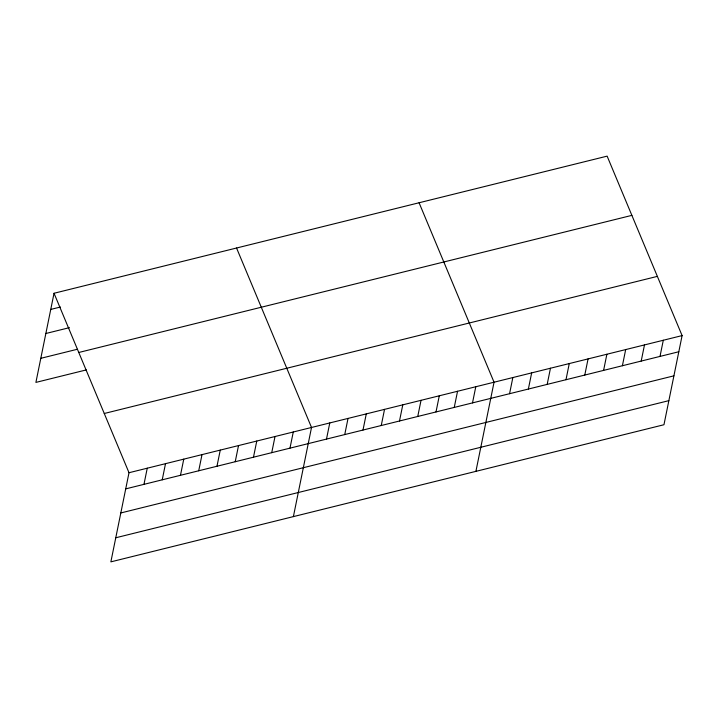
<?xml version="1.0" encoding="UTF-8"?>
<svg xmlns="http://www.w3.org/2000/svg" width="718" height="718" viewBox="0 0 718 718"><rect width="100%" height="100%" fill="white"/><g stroke="black" fill="none" stroke-linecap="round" stroke-linejoin="round"><path stroke-width="1.08" d="M54.038 293.267L129.007 472.722L110.868 561.862L663.962 424.733L682.1 335.593L607.132 156.138L54.038 293.267L35.9 382.407L86.366 369.896M143.968 484.354L147.253 468.19M162.223 479.821L165.508 463.666M180.469 475.298L183.763 459.143M198.724 470.775L202.009 454.62M216.98 466.251L220.264 450.096M235.226 461.728L238.52 445.564M253.481 457.195L256.766 441.04M271.736 452.672L275.021 436.517M289.982 448.149L293.276 431.994M293.393 516.61L311.522 427.47L236.554 248.015M326.493 439.102L329.777 422.938M344.739 434.578L348.033 418.414M362.994 430.046L366.279 413.891M381.249 425.523L384.534 409.368M399.495 420.999L402.789 404.844M417.75 416.476L421.035 400.321M436.005 411.952L439.29 395.789M454.252 407.42L457.546 391.265M472.507 402.897L475.792 386.742M475.908 471.358L494.047 382.218L419.079 202.763M509.565 393.715L512.849 377.551M528.367 389.048L531.661 372.893M547.179 384.39L550.464 368.226M565.981 379.723L569.266 363.568M584.784 375.065L588.069 358.901M603.596 370.398L606.881 354.243M622.398 365.74L625.683 349.585M641.201 361.073L644.486 344.918M660.004 356.415L663.297 340.26M50.745 309.422L60.411 307.026M45.844 333.502L69.466 327.65M40.8 358.318L77.302 349.271M78.774 352.484L631.876 215.364M104.263 413.496L657.365 276.376M129.007 472.722L682.1 335.593M125.713 488.877L678.815 351.748M120.812 512.957L673.915 375.837M115.769 537.773L668.862 400.653"/></g></svg>
